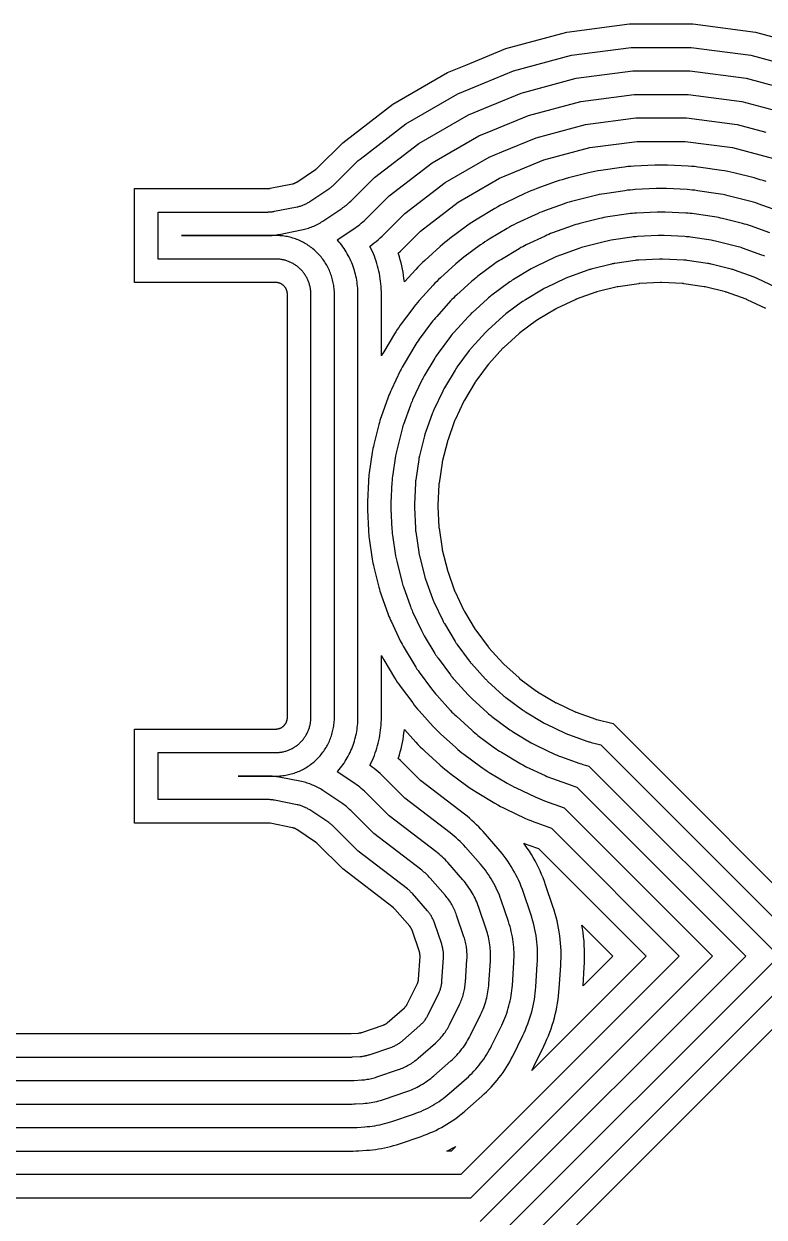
# Model space of a CAD drawing. Header units: metres. Extents: x 4.9 to 17.8, y 3.1 to 11.9.
# Drawn here: x 11.53 to 14.68, y 6.14 to 11.22 of the extents above; entities that cross this region are included whole.
import ezdxf

# ---------------------------------------------------------------- set-up
doc = ezdxf.new("R2010")
doc.units = ezdxf.units.M

msp = doc.modelspace()

# ---------------------------------------------------------------- linework, layer by layer
for points in [[(10.8421, 6.9195), (12.9223, 6.9195), (12.9234, 6.9195), (12.9245, 6.9195), (12.9256, 6.9196), (12.9581, 6.9217), (12.9593, 6.9218), (12.9605, 6.9219), (12.9617, 6.9221), (12.9628, 6.9222), (12.964, 6.9224), (12.9652, 6.9227), (12.9663, 6.9229), (12.9675, 6.9232), (12.9686, 6.9235), (12.9698, 6.9239), (12.9709, 6.9242), (13.0629, 6.9555), (13.0641, 6.9559), (13.0652, 6.9563), (13.0663, 6.9568), (13.0675, 6.9573), (13.0686, 6.9578), (13.0697, 6.9583), (13.0708, 6.9589), (13.0718, 6.9595), (13.0729, 6.9601), (13.0739, 6.9608), (13.075, 6.9615), (13.076, 6.9622), (13.0769, 6.9629), (13.0779, 6.9637), (13.0789, 6.9644), (13.0798, 6.9652), (13.1528, 7.0293), (13.1538, 7.0301), (13.1546, 7.031), (13.1555, 7.0318), (13.1564, 7.0327), (13.1572, 7.0336), (13.158, 7.0345), (13.1588, 7.0355), (13.1595, 7.0364), (13.1603, 7.0374), (13.161, 7.0384), (13.1617, 7.0394), (13.1623, 7.0405), (13.163, 7.0415), (13.1636, 7.0426), (13.1642, 7.0437), (13.1647, 7.0448), (13.2077, 7.1319), (13.2082, 7.133), (13.2087, 7.1341), (13.2092, 7.1353), (13.2096, 7.1364), (13.2101, 7.1376), (13.2105, 7.1387), (13.2108, 7.1399), (13.2111, 7.1411), (13.2114, 7.1423), (13.2117, 7.1435), (13.212, 7.1447), (13.2122, 7.1459), (13.2124, 7.1471), (13.2125, 7.1483), (13.2126, 7.1495), (13.2127, 7.1507), (13.2191, 7.2477), (13.2192, 7.2489), (13.2192, 7.2501), (13.2192, 7.2514), (13.2192, 7.2526), (13.2191, 7.2538), (13.219, 7.255), (13.2189, 7.2563), (13.2188, 7.2575), (13.2186, 7.2587), (13.2184, 7.2599), (13.2182, 7.2611), (13.2179, 7.2623), (13.2176, 7.2635), (13.2173, 7.2647), (13.2169, 7.2659), (13.2165, 7.267), (13.1853, 7.359), (13.1849, 7.3602), (13.1845, 7.3613), (13.184, 7.3625), (13.1835, 7.3636), (13.183, 7.3647), (13.1824, 7.3658), (13.1819, 7.3669), (13.1813, 7.368), (13.1806, 7.369), (13.18, 7.3701), (13.1793, 7.3711), (13.1786, 7.3721), (13.1779, 7.3731), (13.1771, 7.374), (13.1764, 7.375), (13.1756, 7.3759), (13.1115, 7.449), (13.1107, 7.4499), (13.1098, 7.4508), (13.109, 7.4516), (13.1081, 7.4525), (13.1072, 7.4533), (13.1063, 7.4541), (13.1053, 7.4549), (13.1044, 7.4557), (12.8901, 7.6201), (12.7827, 7.7274), (12.7819, 7.7283), (12.781, 7.7291), (12.78, 7.7299), (12.7791, 7.7307), (12.7781, 7.7315), (12.7772, 7.7322), (12.7762, 7.733), (12.7752, 7.7337), (12.6944, 7.7876), (12.6934, 7.7883), (12.6923, 7.7889), (12.6912, 7.7896), (12.6902, 7.7902), (12.6891, 7.7907), (12.688, 7.7913), (12.6869, 7.7918), (12.6857, 7.7923), (12.6846, 7.7927), (12.6834, 7.7931), (12.6823, 7.7935), (12.6811, 7.7939), (12.6799, 7.7942), (12.6788, 7.7946), (12.6776, 7.7948), (12.6764, 7.7951), (12.5811, 7.8141), (12.5799, 7.8143), (12.5787, 7.8145), (12.5774, 7.8146), (12.5762, 7.8148), (12.575, 7.8149), (12.5738, 7.815), (12.5725, 7.815), (12.5713, 7.815), (12.005, 7.815), (12.005, 8.215), (12.605, 8.215), (12.6062, 8.215), (12.6075, 8.2151), (12.6087, 8.2151), (12.6099, 8.2153), (12.6111, 8.2154), (12.6123, 8.2156), (12.6136, 8.2157), (12.6148, 8.216), (12.616, 8.2162), (12.6172, 8.2165), (12.6183, 8.2168), (12.6195, 8.2172), (12.6207, 8.2175), (12.6219, 8.2179), (12.623, 8.2184), (12.6241, 8.2188), (12.6253, 8.2193), (12.6264, 8.2198), (12.6275, 8.2204), (12.6286, 8.2209), (12.6297, 8.2215), (12.6307, 8.2221), (12.6318, 8.2228), (12.6328, 8.2234), (12.6338, 8.2241), (12.6348, 8.2249), (12.6358, 8.2256), (12.6367, 8.2264), (12.6377, 8.2272), (12.6386, 8.228), (12.6395, 8.2288), (12.6404, 8.2297), (12.6412, 8.2305), (12.6421, 8.2314), (12.6429, 8.2324), (12.6437, 8.2333), (12.6444, 8.2343), (12.6452, 8.2352), (12.6459, 8.2362), (12.6466, 8.2372), (12.6473, 8.2383), (12.6479, 8.2393), (12.6485, 8.2404), (12.6491, 8.2414), (12.6497, 8.2425), (12.6502, 8.2436), (12.6507, 8.2448), (12.6512, 8.2459), (12.6517, 8.247), (12.6521, 8.2482), (12.6525, 8.2493), (12.6529, 8.2505), (12.6532, 8.2517), (12.6535, 8.2529), (12.6538, 8.2541), (12.6541, 8.2553), (12.6543, 8.2565), (12.6545, 8.2577), (12.6546, 8.2589), (12.6548, 8.2601), (12.6549, 8.2613), (12.655, 8.2626), (12.655, 8.2638), (12.655, 8.265), (12.655, 10.065), (12.655, 10.0662), (12.655, 10.0675), (12.6549, 10.0687), (12.6548, 10.0699), (12.6546, 10.0711), (12.6545, 10.0723), (12.6543, 10.0736), (12.6541, 10.0748), (12.6538, 10.076), (12.6535, 10.0772), (12.6532, 10.0783), (12.6529, 10.0795), (12.6525, 10.0807), (12.6521, 10.0819), (12.6517, 10.083), (12.6512, 10.0841), (12.6507, 10.0853), (12.6502, 10.0864), (12.6497, 10.0875), (12.6491, 10.0886), (12.6485, 10.0897), (12.6479, 10.0907), (12.6473, 10.0918), (12.6466, 10.0928), (12.6459, 10.0938), (12.6452, 10.0948), (12.6444, 10.0958), (12.6437, 10.0967), (12.6429, 10.0977), (12.6421, 10.0986), (12.6412, 10.0995), (12.6404, 10.1004), (12.6395, 10.1012), (12.6386, 10.1021), (12.6377, 10.1029), (12.6367, 10.1037), (12.6358, 10.1044), (12.6348, 10.1052), (12.6338, 10.1059), (12.6328, 10.1066), (12.6318, 10.1073), (12.6307, 10.1079), (12.6297, 10.1085), (12.6286, 10.1091), (12.6275, 10.1097), (12.6264, 10.1102), (12.6253, 10.1107), (12.6241, 10.1112), (12.623, 10.1117), (12.6219, 10.1121), (12.6207, 10.1125), (12.6195, 10.1129), (12.6183, 10.1132), (12.6172, 10.1135), (12.616, 10.1138), (12.6148, 10.1141), (12.6136, 10.1143), (12.6123, 10.1145), (12.6111, 10.1146), (12.6099, 10.1148), (12.6087, 10.1149), (12.6075, 10.115), (12.6062, 10.115), (12.605, 10.115), (12.005, 10.115), (12.005, 10.515), (12.5713, 10.515), (12.5725, 10.515), (12.5738, 10.5151), (12.575, 10.5151), (12.5762, 10.5153), (12.5774, 10.5154), (12.5787, 10.5156), (12.5799, 10.5157), (12.5811, 10.516), (12.6764, 10.5349), (12.6776, 10.5352), (12.6788, 10.5355), (12.6799, 10.5358), (12.6811, 10.5361), (12.6823, 10.5365), (12.6834, 10.5369), (12.6846, 10.5373), (12.6857, 10.5378), (12.6869, 10.5383), (12.688, 10.5388), (12.6891, 10.5393), (12.6902, 10.5399), (12.6912, 10.5405), (12.6923, 10.5411), (12.6934, 10.5417), (12.6944, 10.5424), (12.7752, 10.5964), (12.7762, 10.5971), (12.7772, 10.5978), (12.7781, 10.5985), (12.7791, 10.5993), (12.78, 10.6001), (12.781, 10.6009), (12.7819, 10.6017), (12.7827, 10.6026), (12.8901, 10.71), (12.903, 10.7199), (13.1034, 10.8736), (13.3362, 11.008), (13.4138, 11.0402), (13.5845, 11.1109), (13.8441, 11.1804), (14.1106, 11.2155), (14.3794, 11.2155), (14.6459, 11.1804), (14.7935, 11.1409)], [(10.8421, 6.8195), (12.9223, 6.8195), (12.9256, 6.8195), (12.9289, 6.8196), (12.9321, 6.8198), (12.9646, 6.8219), (12.9682, 6.8222), (12.9718, 6.8225), (12.9753, 6.823), (12.9788, 6.8235), (12.9823, 6.8241), (12.9858, 6.8248), (12.9893, 6.8256), (12.9928, 6.8265), (12.9962, 6.8274), (12.9997, 6.8284), (13.0031, 6.8296), (13.0951, 6.8608), (13.0985, 6.862), (13.102, 6.8633), (13.1054, 6.8647), (13.1087, 6.8662), (13.1121, 6.8678), (13.1154, 6.8694), (13.1186, 6.8711), (13.1218, 6.8729), (13.125, 6.8748), (13.1281, 6.8768), (13.1312, 6.8788), (13.1342, 6.8809), (13.1372, 6.8831), (13.1401, 6.8853), (13.1429, 6.8877), (13.1457, 6.89), (13.2188, 6.9541), (13.2215, 6.9566), (13.2242, 6.9591), (13.2268, 6.9617), (13.2294, 6.9643), (13.2318, 6.9671), (13.2343, 6.9698), (13.2366, 6.9727), (13.2389, 6.9756), (13.2411, 6.9785), (13.2432, 6.9815), (13.2453, 6.9846), (13.2473, 6.9877), (13.2492, 6.9908), (13.251, 6.994), (13.2527, 6.9973), (13.2544, 7.0005), (13.2974, 7.0877), (13.299, 7.091), (13.3005, 7.0944), (13.3019, 7.0977), (13.3032, 7.1012), (13.3045, 7.1046), (13.3057, 7.1081), (13.3067, 7.1116), (13.3077, 7.1152), (13.3086, 7.1188), (13.3095, 7.1223), (13.3102, 7.126), (13.3108, 7.1296), (13.3114, 7.1332), (13.3119, 7.1369), (13.3122, 7.1405), (13.3125, 7.1442), (13.3189, 7.2412), (13.3191, 7.2448), (13.3192, 7.2485), (13.3192, 7.2522), (13.3191, 7.2559), (13.319, 7.2595), (13.3187, 7.2632), (13.3184, 7.2669), (13.3179, 7.2705), (13.3174, 7.2742), (13.3168, 7.2778), (13.3161, 7.2814), (13.3153, 7.285), (13.3144, 7.2886), (13.3134, 7.2922), (13.3124, 7.2957), (13.3112, 7.2992), (13.28, 7.3912), (13.2788, 7.3947), (13.2775, 7.3981), (13.2761, 7.4015), (13.2746, 7.4049), (13.273, 7.4082), (13.2714, 7.4115), (13.2697, 7.4148), (13.2679, 7.418), (13.266, 7.4211), (13.264, 7.4242), (13.262, 7.4273), (13.2599, 7.4303), (13.2577, 7.4333), (13.2555, 7.4362), (13.2531, 7.4391), (13.2507, 7.4419), (13.1867, 7.5149), (13.1842, 7.5176), (13.1817, 7.5203), (13.1791, 7.5229), (13.1765, 7.5255), (13.1737, 7.528), (13.171, 7.5304), (13.1681, 7.5327), (13.1652, 7.535), (12.9562, 7.6954), (12.8535, 7.7981), (12.8508, 7.8007), (12.8481, 7.8032), (12.8454, 7.8057), (12.8425, 7.808), (12.8397, 7.8103), (12.8367, 7.8126), (12.8338, 7.8147), (12.8307, 7.8168), (12.7499, 7.8708), (12.7469, 7.8728), (12.7437, 7.8747), (12.7405, 7.8766), (12.7373, 7.8783), (12.734, 7.88), (12.7307, 7.8817), (12.7274, 7.8832), (12.724, 7.8846), (12.7206, 7.886), (12.7171, 7.8873), (12.7137, 7.8885), (12.7101, 7.8896), (12.7066, 7.8906), (12.7031, 7.8916), (12.6995, 7.8924), (12.6959, 7.8932), (12.6006, 7.9121), (12.597, 7.9128), (12.5933, 7.9134), (12.5897, 7.9139), (12.586, 7.9143), (12.5824, 7.9146), (12.5787, 7.9148), (12.575, 7.915), (12.5713, 7.915), (12.105, 7.915), (12.105, 8.115), (12.605, 8.115), (12.6087, 8.1151), (12.6124, 8.1152), (12.616, 8.1154), (12.6197, 8.1157), (12.6234, 8.1161), (12.627, 8.1166), (12.6307, 8.1172), (12.6343, 8.1179), (12.6379, 8.1187), (12.6415, 8.1195), (12.645, 8.1204), (12.6486, 8.1215), (12.6521, 8.1226), (12.6555, 8.1238), (12.659, 8.1251), (12.6624, 8.1264), (12.6658, 8.1279), (12.6691, 8.1294), (12.6725, 8.131), (12.6757, 8.1327), (12.6789, 8.1345), (12.6821, 8.1364), (12.6853, 8.1383), (12.6883, 8.1403), (12.6914, 8.1424), (12.6944, 8.1445), (12.6973, 8.1468), (12.7002, 8.1491), (12.703, 8.1514), (12.7057, 8.1539), (12.7084, 8.1564), (12.7111, 8.1589), (12.7136, 8.1616), (12.7162, 8.1643), (12.7186, 8.167), (12.721, 8.1699), (12.7233, 8.1727), (12.7255, 8.1757), (12.7276, 8.1786), (12.7297, 8.1817), (12.7317, 8.1848), (12.7337, 8.1879), (12.7355, 8.1911), (12.7373, 8.1943), (12.739, 8.1976), (12.7406, 8.2009), (12.7421, 8.2042), (12.7436, 8.2076), (12.745, 8.211), (12.7462, 8.2145), (12.7474, 8.218), (12.7486, 8.2215), (12.7496, 8.225), (12.7505, 8.2286), (12.7514, 8.2321), (12.7521, 8.2357), (12.7528, 8.2394), (12.7534, 8.243), (12.7539, 8.2467), (12.7543, 8.2503), (12.7546, 8.254), (12.7548, 8.2577), (12.755, 8.2613), (12.755, 8.265), (12.755, 10.065), (12.755, 10.0687), (12.7548, 10.0724), (12.7546, 10.076), (12.7543, 10.0797), (12.7539, 10.0834), (12.7534, 10.087), (12.7528, 10.0907), (12.7521, 10.0943), (12.7514, 10.0979), (12.7505, 10.1015), (12.7496, 10.105), (12.7486, 10.1086), (12.7474, 10.1121), (12.7462, 10.1155), (12.745, 10.119), (12.7436, 10.1224), (12.7421, 10.1258), (12.7406, 10.1291), (12.739, 10.1325), (12.7373, 10.1357), (12.7355, 10.1389), (12.7337, 10.1421), (12.7317, 10.1453), (12.7297, 10.1483), (12.7276, 10.1514), (12.7255, 10.1544), (12.7233, 10.1573), (12.721, 10.1602), (12.7186, 10.163), (12.7162, 10.1657), (12.7136, 10.1684), (12.7111, 10.1711), (12.7084, 10.1736), (12.7057, 10.1762), (12.703, 10.1786), (12.7002, 10.181), (12.6973, 10.1833), (12.6944, 10.1855), (12.6914, 10.1876), (12.6883, 10.1897), (12.6853, 10.1917), (12.6821, 10.1937), (12.6789, 10.1955), (12.6757, 10.1973), (12.6725, 10.199), (12.6691, 10.2006), (12.6658, 10.2021), (12.6624, 10.2036), (12.659, 10.205), (12.6555, 10.2062), (12.6521, 10.2074), (12.6486, 10.2086), (12.645, 10.2096), (12.6415, 10.2105), (12.6379, 10.2114), (12.6343, 10.2121), (12.6307, 10.2128), (12.627, 10.2134), (12.6234, 10.2139), (12.6197, 10.2143), (12.616, 10.2146), (12.6124, 10.2148), (12.6087, 10.215), (12.605, 10.215), (12.105, 10.215), (12.105, 10.415), (12.5713, 10.415), (12.575, 10.4151), (12.5787, 10.4152), (12.5824, 10.4154), (12.586, 10.4157), (12.5897, 10.4161), (12.5933, 10.4166), (12.597, 10.4172), (12.6006, 10.4179), (12.6959, 10.4368), (12.6995, 10.4376), (12.7031, 10.4385), (12.7066, 10.4394), (12.7101, 10.4404), (12.7137, 10.4415), (12.7171, 10.4427), (12.7206, 10.444), (12.724, 10.4454), (12.7274, 10.4468), (12.7307, 10.4484), (12.734, 10.45), (12.7373, 10.4517), (12.7405, 10.4535), (12.7437, 10.4553), (12.7469, 10.4572), (12.7499, 10.4592), (12.8307, 10.5132), (12.8338, 10.5153), (12.8367, 10.5175), (12.8397, 10.5197), (12.8425, 10.522), (12.8454, 10.5244), (12.8481, 10.5268), (12.8508, 10.5293), (12.8535, 10.5319), (12.9562, 10.6346), (12.9639, 10.6405), (13.1591, 10.7903), (13.3805, 10.9181), (13.4521, 10.9478), (13.6167, 11.016), (13.8637, 11.0821), (14.1172, 11.1155), (14.3729, 11.1155), (14.6264, 11.0821), (14.7676, 11.0443)], [(10.8421, 6.7195), (12.9223, 6.7195), (12.9278, 6.7195), (12.9332, 6.7197), (12.9387, 6.72), (12.9712, 6.7221), (12.9771, 6.7226), (12.983, 6.7232), (12.9889, 6.7239), (12.9948, 6.7248), (13.0007, 6.7258), (13.0065, 6.727), (13.0123, 6.7283), (13.0181, 6.7297), (13.0238, 6.7313), (13.0295, 6.733), (13.0352, 6.7349), (13.1272, 6.7661), (13.133, 6.7681), (13.1387, 6.7703), (13.1444, 6.7726), (13.15, 6.7751), (13.1556, 6.7777), (13.1611, 6.7804), (13.1665, 6.7833), (13.1718, 6.7863), (13.1771, 6.7894), (13.1823, 6.7927), (13.1874, 6.7961), (13.1925, 6.7996), (13.1974, 6.8032), (13.2023, 6.807), (13.207, 6.8109), (13.2117, 6.8149), (13.2847, 6.8789), (13.2893, 6.883), (13.2937, 6.8872), (13.2981, 6.8916), (13.3023, 6.896), (13.3065, 6.9005), (13.3105, 6.9051), (13.3144, 6.9099), (13.3182, 6.9147), (13.3219, 6.9196), (13.3254, 6.9246), (13.3289, 6.9297), (13.3322, 6.9349), (13.3354, 6.9401), (13.3384, 6.9454), (13.3413, 6.9508), (13.3441, 6.9563), (13.3871, 7.0434), (13.3897, 7.049), (13.3922, 7.0546), (13.3946, 7.0602), (13.3968, 7.066), (13.3989, 7.0717), (13.4009, 7.0775), (13.4027, 7.0834), (13.4043, 7.0893), (13.4058, 7.0953), (13.4072, 7.1012), (13.4084, 7.1073), (13.4095, 7.1133), (13.4104, 7.1194), (13.4112, 7.1254), (13.4118, 7.1315), (13.4123, 7.1377), (13.4187, 7.2346), (13.419, 7.2407), (13.4192, 7.2469), (13.4192, 7.253), (13.4191, 7.2591), (13.4188, 7.2653), (13.4184, 7.2714), (13.4178, 7.2775), (13.4171, 7.2836), (13.4162, 7.2897), (13.4152, 7.2957), (13.414, 7.3017), (13.4127, 7.3077), (13.4112, 7.3137), (13.4096, 7.3196), (13.4078, 7.3255), (13.4059, 7.3313), (13.3747, 7.4233), (13.3727, 7.4291), (13.3705, 7.4348), (13.3682, 7.4405), (13.3657, 7.4461), (13.3631, 7.4517), (13.3604, 7.4572), (13.3575, 7.4626), (13.3545, 7.468), (13.3513, 7.4732), (13.3481, 7.4784), (13.3447, 7.4836), (13.3412, 7.4886), (13.3375, 7.4935), (13.3338, 7.4984), (13.3299, 7.5031), (13.3259, 7.5078), (13.2619, 7.5808), (13.2578, 7.5854), (13.2536, 7.5899), (13.2492, 7.5942), (13.2448, 7.5985), (13.2403, 7.6026), (13.2357, 7.6066), (13.2309, 7.6106), (13.2261, 7.6143), (13.0223, 7.7708), (12.9242, 7.8689), (12.9198, 7.8731), (12.9153, 7.8773), (12.9107, 7.8814), (12.906, 7.8853), (12.9012, 7.8892), (12.8963, 7.8929), (12.8913, 7.8965), (12.8863, 7.9), (12.8055, 7.9539), (12.8004, 7.9573), (12.7951, 7.9605), (12.7898, 7.9636), (12.7845, 7.9665), (12.779, 7.9694), (12.7735, 7.9721), (12.7679, 7.9746), (12.7623, 7.977), (12.7566, 7.9793), (12.7508, 7.9814), (12.745, 7.9834), (12.7392, 7.9853), (12.7333, 7.987), (12.7273, 7.9886), (12.7214, 7.99), (12.7154, 7.9913), (12.6201, 8.0102), (12.6141, 8.0113), (12.608, 8.0123), (12.6019, 8.0131), (12.5958, 8.0138), (12.5897, 8.0143), (12.5836, 8.0147), (12.5775, 8.0149), (12.5713, 8.015), (12.4456, 8.015), (12.605, 8.015), (12.6111, 8.0151), (12.6173, 8.0153), (12.6234, 8.0157), (12.6295, 8.0162), (12.6356, 8.0169), (12.6417, 8.0177), (12.6478, 8.0187), (12.6538, 8.0198), (12.6598, 8.0211), (12.6658, 8.0225), (12.6717, 8.0241), (12.6776, 8.0258), (12.6834, 8.0276), (12.6892, 8.0296), (12.695, 8.0318), (12.7007, 8.034), (12.7063, 8.0365), (12.7119, 8.039), (12.7174, 8.0417), (12.7229, 8.0445), (12.7282, 8.0475), (12.7335, 8.0506), (12.7388, 8.0538), (12.7439, 8.0571), (12.749, 8.0606), (12.7539, 8.0642), (12.7588, 8.0679), (12.7636, 8.0718), (12.7683, 8.0757), (12.7729, 8.0798), (12.7774, 8.084), (12.7818, 8.0882), (12.7861, 8.0926), (12.7903, 8.0971), (12.7943, 8.1017), (12.7983, 8.1064), (12.8021, 8.1112), (12.8058, 8.1161), (12.8094, 8.1211), (12.8129, 8.1261), (12.8162, 8.1313), (12.8194, 8.1365), (12.8225, 8.1418), (12.8255, 8.1472), (12.8283, 8.1526), (12.831, 8.1581), (12.8336, 8.1637), (12.836, 8.1693), (12.8383, 8.175), (12.8404, 8.1808), (12.8424, 8.1866), (12.8442, 8.1924), (12.846, 8.1983), (12.8475, 8.2043), (12.8489, 8.2102), (12.8502, 8.2162), (12.8513, 8.2223), (12.8523, 8.2283), (12.8531, 8.2344), (12.8538, 8.2405), (12.8543, 8.2466), (12.8547, 8.2527), (12.8549, 8.2589), (12.855, 8.265), (12.855, 10.065), (12.8549, 10.0711), (12.8547, 10.0773), (12.8543, 10.0834), (12.8538, 10.0895), (12.8531, 10.0956), (12.8523, 10.1017), (12.8513, 10.1078), (12.8502, 10.1138), (12.8489, 10.1198), (12.8475, 10.1258), (12.846, 10.1317), (12.8442, 10.1376), (12.8424, 10.1434), (12.8404, 10.1492), (12.8383, 10.155), (12.836, 10.1607), (12.8336, 10.1663), (12.831, 10.1719), (12.8283, 10.1774), (12.8255, 10.1829), (12.8225, 10.1882), (12.8194, 10.1935), (12.8162, 10.1988), (12.8129, 10.2039), (12.8094, 10.209), (12.8058, 10.2139), (12.8021, 10.2188), (12.7983, 10.2236), (12.7943, 10.2283), (12.7903, 10.2329), (12.7861, 10.2374), (12.7818, 10.2418), (12.7774, 10.2461), (12.7729, 10.2503), (12.7683, 10.2543), (12.7636, 10.2583), (12.7588, 10.2621), (12.7539, 10.2658), (12.749, 10.2694), (12.7439, 10.2729), (12.7388, 10.2762), (12.7335, 10.2794), (12.7282, 10.2825), (12.7229, 10.2855), (12.7174, 10.2883), (12.7119, 10.291), (12.7063, 10.2936), (12.7007, 10.296), (12.695, 10.2983), (12.6892, 10.3004), (12.6834, 10.3024), (12.6776, 10.3042), (12.6717, 10.306), (12.6658, 10.3075), (12.6598, 10.3089), (12.6538, 10.3102), (12.6478, 10.3113), (12.6417, 10.3123), (12.6356, 10.3131), (12.6295, 10.3138), (12.6234, 10.3143), (12.6173, 10.3147), (12.6111, 10.3149), (12.605, 10.315), (12.205, 10.315), (12.5713, 10.315), (12.5775, 10.3151), (12.5836, 10.3153), (12.5897, 10.3157), (12.5958, 10.3162), (12.6019, 10.3169), (12.608, 10.3177), (12.6141, 10.3187), (12.6201, 10.3198), (12.7154, 10.3388), (12.7214, 10.34), (12.7273, 10.3415), (12.7333, 10.343), (12.7392, 10.3447), (12.745, 10.3466), (12.7508, 10.3486), (12.7566, 10.3507), (12.7623, 10.353), (12.7679, 10.3554), (12.7735, 10.358), (12.779, 10.3607), (12.7845, 10.3635), (12.7898, 10.3664), (12.7951, 10.3695), (12.8004, 10.3728), (12.8055, 10.3761), (12.8863, 10.4301), (12.8913, 10.4335), (12.8963, 10.4371), (12.9012, 10.4409), (12.906, 10.4447), (12.9107, 10.4486), (12.9153, 10.4527), (12.9198, 10.4569), (12.9242, 10.4612), (13.0223, 10.5593), (13.0248, 10.5612), (13.2147, 10.707), (13.4248, 10.8282), (13.4903, 10.8554), (13.6489, 10.9211), (13.8832, 10.9839), (14.1237, 11.0155), (14.3663, 11.0155), (14.6068, 10.9839), (14.7418, 10.9477)], [(10.8421, 6.6195), (12.9223, 6.6195), (12.93, 6.6195), (12.9376, 6.6198), (12.9452, 6.6202), (12.9777, 6.6223), (12.986, 6.623), (12.9943, 6.6238), (13.0026, 6.6249), (13.0108, 6.6261), (13.019, 6.6275), (13.0272, 6.6292), (13.0353, 6.631), (13.0434, 6.633), (13.0514, 6.6352), (13.0594, 6.6376), (13.0673, 6.6402), (13.1593, 6.6714), (13.1674, 6.6743), (13.1755, 6.6773), (13.1834, 6.6806), (13.1913, 6.684), (13.1991, 6.6877), (13.2068, 6.6915), (13.2143, 6.6955), (13.2218, 6.6997), (13.2292, 6.7041), (13.2365, 6.7087), (13.2437, 6.7134), (13.2507, 6.7183), (13.2576, 6.7234), (13.2644, 6.7287), (13.2711, 6.7341), (13.2776, 6.7397), (13.3507, 6.8037), (13.357, 6.8095), (13.3633, 6.8154), (13.3694, 6.8214), (13.3753, 6.8276), (13.3811, 6.834), (13.3868, 6.8404), (13.3922, 6.8471), (13.3976, 6.8538), (13.4027, 6.8607), (13.4077, 6.8677), (13.4125, 6.8748), (13.4171, 6.8821), (13.4215, 6.8894), (13.4258, 6.8969), (13.4299, 6.9044), (13.4338, 6.9121), (13.4768, 6.9992), (13.4805, 7.007), (13.484, 7.0148), (13.4873, 7.0227), (13.4904, 7.0307), (13.4933, 7.0388), (13.4961, 7.047), (13.4986, 7.0552), (13.5009, 7.0634), (13.503, 7.0718), (13.505, 7.0801), (13.5067, 7.0885), (13.5082, 7.097), (13.5095, 7.1055), (13.5106, 7.114), (13.5114, 7.1226), (13.5121, 7.1311), (13.5185, 7.2281), (13.5189, 7.2367), (13.5192, 7.2452), (13.5192, 7.2538), (13.519, 7.2624), (13.5186, 7.271), (13.518, 7.2796), (13.5172, 7.2881), (13.5162, 7.2966), (13.515, 7.3052), (13.5135, 7.3136), (13.5119, 7.3221), (13.5101, 7.3304), (13.508, 7.3388), (13.5057, 7.3471), (13.5033, 7.3553), (13.5006, 7.3635), (13.4694, 7.4555), (13.4665, 7.4636), (13.4635, 7.4716), (13.4602, 7.4795), (13.4568, 7.4874), (13.4531, 7.4952), (13.4493, 7.5029), (13.4453, 7.5105), (13.4411, 7.518), (13.4367, 7.5254), (13.4321, 7.5326), (13.4274, 7.5398), (13.4225, 7.5468), (13.4174, 7.5538), (13.4121, 7.5605), (13.4067, 7.5672), (13.4011, 7.5737), (13.3371, 7.6468), (13.3313, 7.6532), (13.3254, 7.6594), (13.3194, 7.6655), (13.3132, 7.6715), (13.3068, 7.6773), (13.3003, 7.6829), (13.2937, 7.6884), (13.287, 7.6937), (13.0883, 7.8461), (12.9949, 7.9396), (12.9887, 7.9456), (12.9824, 7.9514), (12.976, 7.9571), (12.9694, 7.9626), (12.9627, 7.968), (12.9559, 7.9732), (12.9489, 7.9782), (12.9418, 7.9831), (12.8671, 8.0331), (12.87, 8.0364), (12.8756, 8.043), (12.8809, 8.0497), (12.8861, 8.0565), (12.8912, 8.0635), (12.896, 8.0706), (12.9007, 8.0778), (12.9052, 8.0851), (12.9095, 8.0925), (12.9137, 8.1), (12.9176, 8.1076), (12.9214, 8.1154), (12.925, 8.1232), (12.9284, 8.1311), (12.9316, 8.139), (12.9346, 8.1471), (12.9373, 8.1552), (12.9399, 8.1634), (12.9423, 8.1717), (12.9445, 8.18), (12.9465, 8.1883), (12.9483, 8.1967), (12.9499, 8.2052), (12.9512, 8.2137), (12.9524, 8.2222), (12.9533, 8.2307), (12.9541, 8.2393), (12.9546, 8.2478), (12.9549, 8.2564), (12.955, 8.265), (12.955, 10.065), (12.9549, 10.0736), (12.9546, 10.0822), (12.9541, 10.0908), (12.9533, 10.0993), (12.9524, 10.1079), (12.9512, 10.1164), (12.9499, 10.1248), (12.9483, 10.1333), (12.9465, 10.1417), (12.9445, 10.1501), (12.9423, 10.1584), (12.9399, 10.1666), (12.9373, 10.1748), (12.9346, 10.1829), (12.9316, 10.191), (12.9284, 10.199), (12.925, 10.2068), (12.9214, 10.2147), (12.9176, 10.2224), (12.9137, 10.23), (12.9095, 10.2375), (12.9052, 10.2449), (12.9007, 10.2523), (12.896, 10.2595), (12.8912, 10.2665), (12.8861, 10.2735), (12.8809, 10.2803), (12.8756, 10.287), (12.87, 10.2936), (12.8671, 10.297), (12.9418, 10.3469), (12.9489, 10.3518), (12.9559, 10.3568), (12.9627, 10.362), (12.9694, 10.3674), (12.976, 10.3729), (12.9824, 10.3786), (12.9887, 10.3845), (12.9949, 10.3905), (13.0883, 10.4839), (13.2704, 10.6236), (13.4691, 10.7384), (13.5286, 10.763), (13.6811, 10.8262), (13.9028, 10.8856), (14.1303, 10.9155), (14.3597, 10.9155), (14.5873, 10.8856), (14.7159, 10.8511)], [(14.741, 10.4202), (14.6579, 10.45), (14.6474, 10.4535), (14.6369, 10.4569), (14.6263, 10.46), (14.6156, 10.4628), (14.5299, 10.4842), (14.5192, 10.4868), (14.5084, 10.4891), (14.4975, 10.4911), (14.4866, 10.4928), (14.3993, 10.5058), (14.3883, 10.5073), (14.3773, 10.5085), (14.3663, 10.5095), (14.3553, 10.5101), (14.2671, 10.5145), (14.2561, 10.5149), (14.245, 10.515), (14.234, 10.5149), (14.2229, 10.5145), (14.1347, 10.5101), (14.1237, 10.5095), (14.1127, 10.5085), (14.1017, 10.5073), (14.0908, 10.5058), (14.0034, 10.4928), (13.9925, 10.4911), (13.9816, 10.4891), (13.9708, 10.4868), (13.9601, 10.4842), (13.8744, 10.4628), (13.8637, 10.46), (13.8531, 10.4569), (13.8426, 10.4535), (13.8322, 10.45), (13.749, 10.4202), (13.7386, 10.4164), (13.7284, 10.4122), (13.7182, 10.4079), (13.7082, 10.4033), (13.6284, 10.3655), (13.6184, 10.3607), (13.6086, 10.3556), (13.599, 10.3503), (13.5894, 10.3447), (13.5137, 10.2993), (13.5043, 10.2935), (13.495, 10.2875), (13.4859, 10.2812), (13.4769, 10.2748), (13.406, 10.2222), (13.3972, 10.2155), (13.3886, 10.2086), (13.3801, 10.2015), (13.3719, 10.1941), (13.3064, 10.1348), (13.2983, 10.1273), (13.2904, 10.1196), (13.2827, 10.1117), (13.2752, 10.1036), (13.2159, 10.0382), (13.2086, 10.0299), (13.2014, 10.0214), (13.1945, 10.0128), (13.1879, 10.004), (13.1352, 9.9331), (13.1288, 9.9241), (13.1225, 9.915), (13.1165, 9.9058), (13.1107, 9.8964), (13.0653, 9.8206), (13.0597, 9.8111), (13.055, 9.8025), (13.055, 10.065), (13.0549, 10.0761), (13.0545, 10.0871), (13.0538, 10.0981), (13.0528, 10.1091), (13.0516, 10.1201), (13.0501, 10.131), (13.0484, 10.1419), (13.0464, 10.1528), (13.0441, 10.1636), (13.0415, 10.1744), (13.0387, 10.185), (13.0356, 10.1956), (13.0323, 10.2062), (13.0287, 10.2166), (13.0249, 10.227), (13.0208, 10.2372), (13.0164, 10.2474), (13.0118, 10.2574), (13.007, 10.2673), (13.0058, 10.2696), (13.0065, 10.27), (13.0154, 10.2765), (13.0242, 10.2832), (13.0329, 10.2901), (13.0413, 10.2972), (13.0496, 10.3045), (13.0577, 10.312), (13.0656, 10.3197), (13.1544, 10.4086), (13.3261, 10.5403), (13.5134, 10.6485), (13.5669, 10.6706), (13.7133, 10.7313), (13.9223, 10.7873), (14.1368, 10.8155), (14.3532, 10.8155), (14.5677, 10.7873), (14.69, 10.7545)], [(14.6916, 10.5441), (14.6788, 10.5485), (14.6659, 10.5526), (14.653, 10.5563), (14.6399, 10.5598), (14.5542, 10.5812), (14.5411, 10.5844), (14.5279, 10.5872), (14.5146, 10.5896), (14.5013, 10.5918), (14.4139, 10.6047), (14.4006, 10.6065), (14.3871, 10.608), (14.3737, 10.6092), (14.3602, 10.61), (14.272, 10.6143), (14.2585, 10.6148), (14.245, 10.615), (14.2315, 10.6148), (14.218, 10.6143), (14.1298, 10.61), (14.1163, 10.6092), (14.1029, 10.608), (14.0895, 10.6065), (14.0761, 10.6047), (13.9887, 10.5918), (13.9754, 10.5896), (13.9621, 10.5872), (13.9489, 10.5844), (13.9358, 10.5812), (13.8501, 10.5598), (13.8371, 10.5563), (13.8241, 10.5526), (13.8112, 10.5485), (13.7985, 10.5441), (13.7153, 10.5144), (13.7027, 10.5096), (13.6901, 10.5046), (13.6777, 10.4993), (13.6654, 10.4937), (13.5856, 10.4559), (13.5735, 10.45), (13.5615, 10.4438), (13.5497, 10.4373), (13.538, 10.4305), (13.4622, 10.3851), (13.4508, 10.378), (13.4394, 10.3706), (13.4283, 10.363), (13.4174, 10.3551), (13.3464, 10.3025), (13.3357, 10.2943), (13.3251, 10.2859), (13.3148, 10.2772), (13.3047, 10.2682), (13.2393, 10.2089), (13.2294, 10.1997), (13.2197, 10.1903), (13.2103, 10.1807), (13.2011, 10.1708), (13.1525, 10.1172), (13.1524, 10.1189), (13.1509, 10.1323), (13.1491, 10.1457), (13.1469, 10.159), (13.1444, 10.1723), (13.1416, 10.1855), (13.1385, 10.1987), (13.1351, 10.2117), (13.1313, 10.2247), (13.1273, 10.2375), (13.1266, 10.2395), (13.1266, 10.2396), (13.1363, 10.249), (13.2205, 10.3332), (13.3818, 10.457), (13.5578, 10.5586), (13.6051, 10.5782), (13.7456, 10.6364), (13.9419, 10.689), (14.1434, 10.7155), (14.3466, 10.7155), (14.5481, 10.689), (14.6641, 10.6579), (14.7445, 10.6364)], [(14.7073, 10.326), (14.6242, 10.3558), (14.6161, 10.3586), (14.6079, 10.3612), (14.5996, 10.3636), (14.5913, 10.3658), (14.5056, 10.3872), (14.4973, 10.3892), (14.4889, 10.391), (14.4804, 10.3926), (14.4719, 10.3939), (14.3846, 10.4069), (14.3761, 10.408), (14.3675, 10.409), (14.359, 10.4097), (14.3504, 10.4103), (14.2622, 10.4146), (14.2536, 10.4149), (14.245, 10.415), (14.2364, 10.4149), (14.2278, 10.4146), (14.1396, 10.4103), (14.131, 10.4097), (14.1225, 10.409), (14.114, 10.408), (14.1054, 10.4069), (14.0181, 10.3939), (14.0096, 10.3926), (14.0011, 10.391), (13.9927, 10.3892), (13.9844, 10.3872), (13.8987, 10.3658), (13.8904, 10.3636), (13.8822, 10.3612), (13.874, 10.3586), (13.8658, 10.3558), (13.7827, 10.326), (13.7746, 10.3231), (13.7667, 10.3199), (13.7588, 10.3165), (13.751, 10.3129), (13.6711, 10.2751), (13.6634, 10.2714), (13.6558, 10.2674), (13.6482, 10.2633), (13.6408, 10.2589), (13.5651, 10.2135), (13.5578, 10.209), (13.5505, 10.2043), (13.5435, 10.1995), (13.5365, 10.1945), (13.4656, 10.1418), (13.4587, 10.1366), (13.452, 10.1313), (13.4454, 10.1257), (13.439, 10.1201), (13.3736, 10.0607), (13.3673, 10.0549), (13.3611, 10.0489), (13.3551, 10.0427), (13.3493, 10.0365), (13.29, 9.971), (13.2843, 9.9646), (13.2787, 9.958), (13.2734, 9.9513), (13.2682, 9.9445), (13.2156, 9.8735), (13.2105, 9.8666), (13.2057, 9.8595), (13.201, 9.8523), (13.1965, 9.845), (13.1511, 9.7692), (13.1468, 9.7618), (13.1426, 9.7543), (13.1387, 9.7466), (13.1349, 9.7389), (13.0971, 9.6591), (13.0935, 9.6513), (13.0902, 9.6434), (13.087, 9.6354), (13.084, 9.6273), (13.0542, 9.5442), (13.0514, 9.5361), (13.0488, 9.5279), (13.0464, 9.5196), (13.0443, 9.5113), (13.0228, 9.4256), (13.0208, 9.4173), (13.019, 9.4089), (13.0175, 9.4004), (13.0161, 9.3919), (13.0031, 9.3046), (13.002, 9.2961), (13.001, 9.2875), (13.0003, 9.279), (12.9998, 9.2704), (12.9954, 9.1822), (12.9951, 9.1736), (12.995, 9.165), (12.9951, 9.1564), (12.9954, 9.1478), (12.9998, 9.0596), (13.0003, 9.051), (13.001, 9.0425), (13.002, 9.034), (13.0031, 9.0254), (13.0161, 8.9381), (13.0175, 8.9296), (13.019, 8.9211), (13.0208, 8.9127), (13.0228, 8.9044), (13.0443, 8.8187), (13.0464, 8.8104), (13.0488, 8.8022), (13.0514, 8.794), (13.0542, 8.7858), (13.084, 8.7027), (13.087, 8.6946), (13.0902, 8.6867), (13.0935, 8.6788), (13.0971, 8.671), (13.1349, 8.5911), (13.1387, 8.5834), (13.1426, 8.5758), (13.1468, 8.5682), (13.1511, 8.5608), (13.1965, 8.4851), (13.201, 8.4778), (13.2057, 8.4705), (13.2105, 8.4635), (13.2156, 8.4565), (13.2682, 8.3856), (13.2734, 8.3787), (13.2787, 8.372), (13.2843, 8.3654), (13.29, 8.359), (13.3493, 8.2936), (13.3551, 8.2873), (13.3611, 8.2811), (13.3673, 8.2751), (13.3736, 8.2693), (13.439, 8.21), (13.4454, 8.2043), (13.452, 8.1987), (13.4587, 8.1934), (13.4656, 8.1882), (13.5365, 8.1356), (13.5435, 8.1305), (13.5505, 8.1257), (13.5578, 8.121), (13.5651, 8.1165), (13.6408, 8.0711), (13.6482, 8.0668), (13.6558, 8.0626), (13.6634, 8.0587), (13.6711, 8.0549), (13.751, 8.0171), (13.7588, 8.0135), (13.7667, 8.0102), (13.7746, 8.007), (13.7827, 8.004), (13.8658, 7.9742), (13.874, 7.9714), (13.8822, 7.9688), (13.8862, 7.9677), (14.6049, 7.249), (13.4753, 6.1193)], [(14.6851, 10.2275), (14.6794, 10.2298), (14.6736, 10.2319), (14.5905, 10.2616), (14.5847, 10.2636), (14.5788, 10.2655), (14.5729, 10.2672), (14.567, 10.2688), (14.4813, 10.2902), (14.4754, 10.2916), (14.4694, 10.2929), (14.4633, 10.294), (14.4573, 10.295), (14.3699, 10.308), (14.3638, 10.3088), (14.3577, 10.3095), (14.3516, 10.31), (14.3455, 10.3104), (14.2573, 10.3147), (14.2511, 10.3149), (14.245, 10.315), (14.2389, 10.3149), (14.2327, 10.3147), (14.1445, 10.3104), (14.1384, 10.31), (14.1323, 10.3095), (14.1262, 10.3088), (14.1201, 10.308), (14.0327, 10.295), (14.0267, 10.294), (14.0207, 10.2929), (14.0147, 10.2916), (14.0087, 10.2902), (13.923, 10.2688), (13.9171, 10.2672), (13.9112, 10.2655), (13.9053, 10.2636), (13.8995, 10.2616), (13.8164, 10.2319), (13.8106, 10.2298), (13.8049, 10.2275), (13.7993, 10.2251), (13.7937, 10.2225), (13.7139, 10.1847), (13.7084, 10.182), (13.7029, 10.1792), (13.6975, 10.1763), (13.6922, 10.1732), (13.6165, 10.1278), (13.6112, 10.1245), (13.6061, 10.1212), (13.601, 10.1177), (13.5961, 10.1141), (13.5251, 10.0615), (13.5203, 10.0578), (13.5155, 10.054), (13.5108, 10.05), (13.5062, 10.046), (13.4407, 9.9866), (13.4362, 9.9825), (13.4318, 9.9782), (13.4276, 9.9738), (13.4234, 9.9693), (13.3641, 9.9039), (13.36, 9.8993), (13.3561, 9.8946), (13.3522, 9.8898), (13.3485, 9.8849), (13.2959, 9.814), (13.2923, 9.809), (13.2888, 9.8039), (13.2855, 9.7988), (13.2823, 9.7936), (13.2369, 9.7178), (13.2338, 9.7125), (13.2308, 9.7071), (13.228, 9.7017), (13.2253, 9.6962), (13.1875, 9.6163), (13.185, 9.6107), (13.1826, 9.6051), (13.1803, 9.5994), (13.1781, 9.5936), (13.1484, 9.5105), (13.1464, 9.5047), (13.1445, 9.4988), (13.1428, 9.4929), (13.1413, 9.487), (13.1198, 9.4013), (13.1184, 9.3954), (13.1171, 9.3894), (13.116, 9.3833), (13.115, 9.3773), (13.1021, 9.2899), (13.1012, 9.2838), (13.1006, 9.2777), (13.1, 9.2716), (13.0996, 9.2655), (13.0953, 9.1773), (13.0951, 9.1711), (13.095, 9.165), (13.0951, 9.1589), (13.0953, 9.1527), (13.0996, 9.0645), (13.1, 9.0584), (13.1006, 9.0523), (13.1012, 9.0462), (13.1021, 9.0401), (13.115, 8.9527), (13.116, 8.9467), (13.1171, 8.9407), (13.1184, 8.9347), (13.1198, 8.9287), (13.1413, 8.843), (13.1428, 8.8371), (13.1445, 8.8312), (13.1464, 8.8253), (13.1484, 8.8195), (13.1781, 8.7364), (13.1803, 8.7306), (13.1826, 8.7249), (13.185, 8.7193), (13.1875, 8.7137), (13.2253, 8.6339), (13.228, 8.6284), (13.2308, 8.6229), (13.2338, 8.6175), (13.2369, 8.6122), (13.2823, 8.5365), (13.2855, 8.5312), (13.2888, 8.5261), (13.2923, 8.521), (13.2959, 8.5161), (13.3485, 8.4451), (13.3522, 8.4403), (13.3561, 8.4355), (13.36, 8.4308), (13.3641, 8.4262), (13.4234, 8.3607), (13.4276, 8.3562), (13.4318, 8.3518), (13.4362, 8.3476), (13.4407, 8.3434), (13.5062, 8.2841), (13.5108, 8.28), (13.5155, 8.2761), (13.5203, 8.2722), (13.5251, 8.2685), (13.5961, 8.2159), (13.601, 8.2123), (13.6061, 8.2088), (13.6112, 8.2055), (13.6165, 8.2023), (13.6922, 8.1569), (13.6975, 8.1538), (13.7029, 8.1508), (13.7084, 8.148), (13.7139, 8.1453), (13.7937, 8.1075), (13.7993, 8.105), (13.8049, 8.1026), (13.8106, 8.1003), (13.8164, 8.0981), (13.8995, 8.0684), (13.9053, 8.0664), (13.9112, 8.0645), (13.9171, 8.0628), (13.923, 8.0613), (13.9377, 8.0576), (14.7463, 7.249), (13.5167, 6.0193)], [(14.7334, 10.0943), (14.6536, 10.1321), (14.6502, 10.1336), (14.6468, 10.1351), (14.6434, 10.1365), (14.64, 10.1377), (14.5568, 10.1675), (14.5533, 10.1687), (14.5498, 10.1698), (14.5463, 10.1708), (14.5427, 10.1718), (14.457, 10.1932), (14.4535, 10.1941), (14.4499, 10.1948), (14.4462, 10.1955), (14.4426, 10.1961), (14.3552, 10.2091), (14.3516, 10.2096), (14.3479, 10.21), (14.3443, 10.2103), (14.3406, 10.2105), (14.2524, 10.2148), (14.2487, 10.215), (14.245, 10.215), (14.2413, 10.215), (14.2377, 10.2148), (14.1494, 10.2105), (14.1458, 10.2103), (14.1421, 10.21), (14.1384, 10.2096), (14.1348, 10.2091), (14.0474, 10.1961), (14.0438, 10.1955), (14.0402, 10.1948), (14.0366, 10.1941), (14.033, 10.1932), (13.9473, 10.1718), (13.9437, 10.1708), (13.9402, 10.1698), (13.9367, 10.1687), (13.9332, 10.1675), (13.8501, 10.1377), (13.8466, 10.1365), (13.8432, 10.1351), (13.8398, 10.1336), (13.8365, 10.1321), (13.7566, 10.0943), (13.7533, 10.0927), (13.75, 10.091), (13.7468, 10.0893), (13.7436, 10.0874), (13.6679, 10.042), (13.6647, 10.0401), (13.6617, 10.0381), (13.6586, 10.036), (13.6556, 10.0338), (13.5847, 9.9812), (13.5818, 9.979), (13.5789, 9.9767), (13.5761, 9.9743), (13.5733, 9.9719), (13.5079, 9.9126), (13.5052, 9.91), (13.5026, 9.9075), (13.5, 9.9048), (13.4975, 9.9021), (13.4382, 9.8367), (13.4357, 9.8339), (13.4334, 9.8311), (13.4311, 9.8283), (13.4288, 9.8253), (13.3762, 9.7544), (13.3741, 9.7514), (13.372, 9.7484), (13.37, 9.7453), (13.368, 9.7421), (13.3226, 9.6664), (13.3208, 9.6632), (13.319, 9.66), (13.3173, 9.6567), (13.3157, 9.6534), (13.2779, 9.5736), (13.2764, 9.5702), (13.2749, 9.5668), (13.2736, 9.5634), (13.2723, 9.56), (13.2425, 9.4768), (13.2413, 9.4733), (13.2402, 9.4698), (13.2392, 9.4663), (13.2383, 9.4627), (13.2168, 9.377), (13.216, 9.3735), (13.2152, 9.3699), (13.2145, 9.3662), (13.2139, 9.3626), (13.201, 9.2752), (13.2005, 9.2716), (13.2001, 9.2679), (13.1998, 9.2643), (13.1995, 9.2606), (13.1952, 9.1724), (13.1951, 9.1687), (13.195, 9.165), (13.1951, 9.1613), (13.1952, 9.1577), (13.1995, 9.0694), (13.1998, 9.0658), (13.2001, 9.0621), (13.2005, 9.0584), (13.201, 9.0548), (13.2139, 8.9674), (13.2145, 8.9638), (13.2152, 8.9602), (13.216, 8.9566), (13.2168, 8.953), (13.2383, 8.8673), (13.2392, 8.8637), (13.2402, 8.8602), (13.2413, 8.8567), (13.2425, 8.8532), (13.2723, 8.7701), (13.2736, 8.7666), (13.2749, 8.7632), (13.2764, 8.7598), (13.2779, 8.7565), (13.3157, 8.6766), (13.3173, 8.6733), (13.319, 8.67), (13.3208, 8.6668), (13.3226, 8.6636), (13.368, 8.5879), (13.37, 8.5847), (13.372, 8.5817), (13.3741, 8.5786), (13.3762, 8.5756), (13.4288, 8.5047), (13.4311, 8.5018), (13.4334, 8.4989), (13.4357, 8.4961), (13.4382, 8.4933), (13.4975, 8.4279), (13.5, 8.4252), (13.5026, 8.4226), (13.5052, 8.42), (13.5079, 8.4175), (13.5733, 8.3582), (13.5761, 8.3557), (13.5789, 8.3534), (13.5818, 8.3511), (13.5847, 8.3488), (13.6556, 8.2962), (13.6586, 8.2941), (13.6617, 8.292), (13.6647, 8.29), (13.6679, 8.288), (13.7436, 8.2426), (13.7468, 8.2408), (13.75, 8.239), (13.7533, 8.2373), (13.7566, 8.2357), (13.8365, 8.1979), (13.8398, 8.1964), (13.8432, 8.1949), (13.8466, 8.1936), (13.8501, 8.1923), (13.9332, 8.1625), (13.9367, 8.1613), (13.9402, 8.1602), (13.9437, 8.1592), (13.9473, 8.1583), (13.9888, 8.1479), (14.8877, 7.249), (13.5581, 5.9193)], [(14.6906, 10.0039), (14.6108, 10.0417), (14.6097, 10.0422), (14.6086, 10.0427), (14.6074, 10.0432), (14.6063, 10.0436), (14.5231, 10.0733), (14.522, 10.0737), (14.5208, 10.0741), (14.5196, 10.0744), (14.5184, 10.0748), (14.4327, 10.0962), (14.4315, 10.0965), (14.4303, 10.0968), (14.4291, 10.097), (14.4279, 10.0972), (14.3406, 10.1101), (14.3393, 10.1103), (14.3381, 10.1104), (14.3369, 10.1105), (14.3357, 10.1106), (14.2475, 10.115), (14.2462, 10.115), (14.245, 10.115), (14.2438, 10.115), (14.2426, 10.115), (14.1543, 10.1106), (14.1531, 10.1105), (14.1519, 10.1104), (14.1507, 10.1103), (14.1495, 10.1101), (14.0621, 10.0972), (14.0609, 10.097), (14.0597, 10.0968), (14.0585, 10.0965), (14.0573, 10.0962), (13.9716, 10.0748), (13.9704, 10.0744), (13.9692, 10.0741), (13.9681, 10.0737), (13.9669, 10.0733), (13.8838, 10.0436), (13.8826, 10.0432), (13.8815, 10.0427), (13.8803, 10.0422), (13.8792, 10.0417), (13.7994, 10.0039), (13.7983, 10.0034), (13.7972, 10.0028), (13.7961, 10.0022), (13.7951, 10.0016), (13.7193, 9.9562), (13.7182, 9.9556), (13.7172, 9.9549), (13.7162, 9.9542), (13.7152, 9.9535), (13.6443, 9.9009), (13.6433, 9.9001), (13.6423, 9.8994), (13.6414, 9.8986), (13.6405, 9.8978), (13.575, 9.8385), (13.5741, 9.8376), (13.5733, 9.8368), (13.5724, 9.8359), (13.5716, 9.835), (13.5123, 9.7695), (13.5114, 9.7686), (13.5107, 9.7677), (13.5099, 9.7667), (13.5091, 9.7658), (13.4565, 9.6948), (13.4558, 9.6938), (13.4551, 9.6928), (13.4544, 9.6918), (13.4538, 9.6907), (13.4084, 9.615), (13.4078, 9.6139), (13.4072, 9.6128), (13.4066, 9.6117), (13.4061, 9.6106), (13.3683, 9.5308), (13.3678, 9.5297), (13.3673, 9.5286), (13.3669, 9.5274), (13.3664, 9.5263), (13.3367, 9.4431), (13.3363, 9.442), (13.3359, 9.4408), (13.3356, 9.4396), (13.3353, 9.4384), (13.3138, 9.3527), (13.3135, 9.3515), (13.3133, 9.3503), (13.313, 9.3491), (13.3128, 9.3479), (13.2999, 9.2606), (13.2997, 9.2593), (13.2996, 9.2581), (13.2995, 9.2569), (13.2994, 9.2557), (13.2951, 9.1675), (13.295, 9.1662), (13.295, 9.165), (13.295, 9.1638), (13.2951, 9.1626), (13.2994, 9.0743), (13.2995, 9.0731), (13.2996, 9.0719), (13.2997, 9.0707), (13.2999, 9.0695), (13.3128, 8.9821), (13.313, 8.9809), (13.3133, 8.9797), (13.3135, 8.9785), (13.3138, 8.9773), (13.3353, 8.8916), (13.3356, 8.8904), (13.3359, 8.8892), (13.3363, 8.8881), (13.3367, 8.8869), (13.3664, 8.8038), (13.3669, 8.8026), (13.3673, 8.8015), (13.3678, 8.8003), (13.3683, 8.7992), (13.4061, 8.7194), (13.4066, 8.7183), (13.4072, 8.7172), (13.4078, 8.7161), (13.4084, 8.7151), (13.4538, 8.6393), (13.4544, 8.6382), (13.4551, 8.6372), (13.4558, 8.6362), (13.4565, 8.6352), (13.5091, 8.5643), (13.5099, 8.5633), (13.5107, 8.5623), (13.5114, 8.5614), (13.5123, 8.5605), (13.5716, 8.495), (13.5724, 8.4941), (13.5733, 8.4933), (13.5741, 8.4924), (13.575, 8.4916), (13.6405, 8.4323), (13.6414, 8.4314), (13.6423, 8.4307), (13.6433, 8.4299), (13.6443, 8.4291), (13.7152, 8.3765), (13.7162, 8.3758), (13.7172, 8.3751), (13.7182, 8.3744), (13.7193, 8.3738), (13.7951, 8.3284), (13.7961, 8.3278), (13.7972, 8.3272), (13.7983, 8.3266), (13.7994, 8.3261), (13.8792, 8.2883), (13.8803, 8.2878), (13.8815, 8.2873), (13.8826, 8.2869), (13.8838, 8.2864), (13.9669, 8.2567), (13.9681, 8.2563), (13.9692, 8.2559), (13.9704, 8.2556), (13.9716, 8.2553), (14.04, 8.2381), (15.0292, 7.249), (13.5995, 5.8193)], [(10.8421, 6.5195), (12.9223, 6.5195), (12.9321, 6.5196), (12.942, 6.5199), (12.9518, 6.5204), (12.9843, 6.5226), (12.9949, 6.5234), (13.0056, 6.5245), (13.0162, 6.5258), (13.0268, 6.5274), (13.0374, 6.5292), (13.0479, 6.5313), (13.0583, 6.5337), (13.0687, 6.5362), (13.079, 6.5391), (13.0893, 6.5422), (13.0995, 6.5455), (13.1915, 6.5767), (13.2019, 6.5804), (13.2122, 6.5843), (13.2224, 6.5885), (13.2326, 6.5929), (13.2426, 6.5976), (13.2524, 6.6025), (13.2622, 6.6077), (13.2718, 6.6131), (13.2813, 6.6188), (13.2907, 6.6246), (13.2999, 6.6307), (13.309, 6.637), (13.3178, 6.6436), (13.3266, 6.6503), (13.3351, 6.6573), (13.3435, 6.6645), (13.4166, 6.7286), (13.4248, 6.7359), (13.4328, 6.7435), (13.4407, 6.7513), (13.4483, 6.7593), (13.4558, 6.7674), (13.463, 6.7758), (13.4701, 6.7843), (13.4769, 6.7929), (13.4835, 6.8018), (13.4899, 6.8108), (13.4961, 6.8199), (13.502, 6.8293), (13.5077, 6.8387), (13.5132, 6.8483), (13.5185, 6.858), (13.5235, 6.8678), (13.5664, 6.955), (13.5712, 6.965), (13.5757, 6.975), (13.58, 6.9852), (13.584, 6.9955), (13.5878, 7.0059), (13.5913, 7.0164), (13.5945, 7.0269), (13.5975, 7.0375), (13.6002, 7.0483), (13.6027, 7.059), (13.6049, 7.0698), (13.6068, 7.0807), (13.6085, 7.0916), (13.6099, 7.1026), (13.611, 7.1136), (13.6119, 7.1246), (13.6182, 7.2215), (13.6188, 7.2326), (13.6191, 7.2436), (13.6192, 7.2546), (13.619, 7.2657), (13.6185, 7.2767), (13.6177, 7.2877), (13.6167, 7.2987), (13.6154, 7.3097), (13.6138, 7.3206), (13.6119, 7.3315), (13.6098, 7.3424), (13.6074, 7.3531), (13.6048, 7.3639), (13.6019, 7.3745), (13.5987, 7.3851), (13.5953, 7.3956), (13.5641, 7.4876), (13.5604, 7.498), (13.5565, 7.5083), (13.5523, 7.5186), (13.5479, 7.5287), (13.5432, 7.5387), (13.5383, 7.5486), (13.5331, 7.5583), (13.5277, 7.568), (13.522, 7.5775), (13.5162, 7.5868), (13.5101, 7.596), (13.5038, 7.6051), (13.4972, 7.614), (13.4904, 7.6227), (13.4835, 7.6313), (13.4763, 7.6397), (13.4122, 7.7127), (13.4049, 7.7209), (13.3973, 7.729), (13.3895, 7.7368), (13.3815, 7.7444), (13.3734, 7.7519), (13.365, 7.7591), (13.3565, 7.7662), (13.3479, 7.773), (13.1544, 7.9214), (13.0656, 8.0103), (13.0577, 8.018), (13.0496, 8.0255), (13.0413, 8.0328), (13.0329, 8.0399), (13.0242, 8.0468), (13.0154, 8.0535), (13.0065, 8.06), (13.0058, 8.0605), (13.007, 8.0627), (13.0118, 8.0726), (13.0164, 8.0827), (13.0208, 8.0928), (13.0249, 8.1031), (13.0287, 8.1134), (13.0323, 8.1239), (13.0356, 8.1344), (13.0387, 8.145), (13.0415, 8.1557), (13.0441, 8.1664), (13.0464, 8.1772), (13.0484, 8.1881), (13.0501, 8.199), (13.0516, 8.2099), (13.0528, 8.2209), (13.0538, 8.2319), (13.0545, 8.2429), (13.0549, 8.254), (13.055, 8.265), (13.055, 8.5275), (13.0597, 8.519), (13.0653, 8.5094), (13.1107, 8.4337), (13.1165, 8.4243), (13.1225, 8.415), (13.1288, 8.4059), (13.1352, 8.3969), (13.1879, 8.326), (13.1945, 8.3172), (13.2014, 8.3086), (13.2086, 8.3001), (13.2159, 8.2919), (13.2752, 8.2264), (13.2827, 8.2183), (13.2904, 8.2104), (13.2983, 8.2027), (13.3064, 8.1952), (13.3719, 8.1359), (13.3801, 8.1286), (13.3886, 8.1214), (13.3972, 8.1145), (13.406, 8.1079), (13.4769, 8.0552), (13.4859, 8.0488), (13.495, 8.0425), (13.5043, 8.0365), (13.5137, 8.0307), (13.5894, 7.9853), (13.599, 7.9797), (13.6086, 7.9744), (13.6184, 7.9693), (13.6284, 7.9645), (13.7082, 7.9267), (13.7182, 7.9221), (13.7284, 7.9178), (13.7386, 7.9137), (13.749, 7.9098), (13.8322, 7.8801), (13.8325, 7.88), (14.4635, 7.249), (13.4339, 6.2193), (10.4283, 6.2193)], [(10.8421, 6.4195), (12.9223, 6.4195), (12.9343, 6.4196), (12.9463, 6.42), (12.9583, 6.4206), (12.9908, 6.4228), (13.0039, 6.4238), (13.0169, 6.4251), (13.0299, 6.4267), (13.0428, 6.4287), (13.0557, 6.4309), (13.0685, 6.4335), (13.0813, 6.4363), (13.094, 6.4395), (13.1066, 6.443), (13.1192, 6.4467), (13.1316, 6.4508), (13.2236, 6.482), (13.2364, 6.4865), (13.249, 6.4913), (13.2615, 6.4964), (13.2738, 6.5018), (13.2861, 6.5076), (13.2981, 6.5136), (13.3101, 6.5199), (13.3218, 6.5265), (13.3334, 6.5334), (13.3449, 6.5406), (13.3561, 6.548), (13.3672, 6.5558), (13.3781, 6.5638), (13.3888, 6.572), (13.3992, 6.5805), (13.4095, 6.5893), (13.4825, 6.6534), (13.4926, 6.6624), (13.5024, 6.6717), (13.512, 6.6812), (13.5213, 6.6909), (13.5304, 6.7009), (13.5393, 6.7111), (13.5479, 6.7215), (13.5562, 6.7321), (13.5643, 6.7429), (13.5721, 6.7539), (13.5797, 6.7651), (13.5869, 6.7764), (13.5939, 6.788), (13.6006, 6.7997), (13.607, 6.8116), (13.6132, 6.8236), (13.6561, 6.9108), (13.6619, 6.9229), (13.6675, 6.9353), (13.6727, 6.9477), (13.6776, 6.9603), (13.6822, 6.973), (13.6865, 6.9858), (13.6905, 6.9987), (13.6941, 7.0117), (13.6974, 7.0247), (13.7005, 7.0379), (13.7031, 7.0511), (13.7055, 7.0644), (13.7075, 7.0778), (13.7092, 7.0912), (13.7106, 7.1046), (13.7117, 7.118), (13.718, 7.215), (13.7187, 7.2285), (13.7191, 7.242), (13.7192, 7.2555), (13.7189, 7.269), (13.7183, 7.2824), (13.7174, 7.2959), (13.7161, 7.3094), (13.7145, 7.3228), (13.7126, 7.3361), (13.7103, 7.3494), (13.7077, 7.3627), (13.7048, 7.3759), (13.7016, 7.389), (13.6981, 7.402), (13.6942, 7.4149), (13.69, 7.4278), (13.6588, 7.5198), (13.6543, 7.5325), (13.6495, 7.5451), (13.6444, 7.5576), (13.6389, 7.57), (13.6332, 7.5822), (13.6272, 7.5943), (13.6209, 7.6062), (13.6143, 7.618), (13.6074, 7.6296), (13.6002, 7.641), (13.5928, 7.6523), (13.585, 7.6633), (13.577, 7.6742), (13.5688, 7.6849), (13.5603, 7.6953), (13.5515, 7.7056), (13.4874, 7.7787), (13.4784, 7.7887), (13.4691, 7.7985), (13.4596, 7.8081), (13.4499, 7.8174), (13.4399, 7.8265), (13.4297, 7.8354), (13.4193, 7.844), (13.4087, 7.8524), (13.2205, 7.9968), (13.1363, 8.081), (13.1266, 8.0904), (13.1266, 8.0905), (13.1273, 8.0925), (13.1313, 8.1054), (13.1351, 8.1183), (13.1385, 8.1314), (13.1416, 8.1445), (13.1444, 8.1577), (13.1469, 8.171), (13.1491, 8.1843), (13.1509, 8.1977), (13.1524, 8.2111), (13.1525, 8.2129), (13.2011, 8.1593), (13.2103, 8.1494), (13.2197, 8.1397), (13.2294, 8.1303), (13.2393, 8.1211), (13.3047, 8.0618), (13.3148, 8.0528), (13.3251, 8.0441), (13.3357, 8.0357), (13.3464, 8.0275), (13.4174, 7.9749), (13.4283, 7.967), (13.4394, 7.9594), (13.4508, 7.952), (13.4622, 7.9449), (13.538, 7.8995), (13.5497, 7.8927), (13.5615, 7.8862), (13.5735, 7.88), (13.5856, 7.8741), (13.6654, 7.8363), (13.6777, 7.8307), (13.6901, 7.8254), (13.7027, 7.8204), (13.7153, 7.8157), (13.7777, 7.7934), (14.3221, 7.249), (13.3924, 6.3193), (10.4697, 6.3193)], [(13.6942, 6.7625), (13.6956, 6.7652), (13.7028, 6.7794), (13.7458, 6.8665), (13.7527, 6.8809), (13.7592, 6.8955), (13.7654, 6.9102), (13.7712, 6.9251), (13.7766, 6.9401), (13.7817, 6.9552), (13.7864, 6.9704), (13.7907, 6.9858), (13.7946, 7.0012), (13.7982, 7.0168), (13.8014, 7.0324), (13.8042, 7.0481), (13.8066, 7.0639), (13.8086, 7.0797), (13.8102, 7.0956), (13.8115, 7.1115), (13.8178, 7.2085), (13.8187, 7.2244), (13.8191, 7.2403), (13.8192, 7.2563), (13.8189, 7.2722), (13.8181, 7.2882), (13.817, 7.3041), (13.8155, 7.32), (13.8136, 7.3358), (13.8114, 7.3516), (13.8087, 7.3673), (13.8057, 7.383), (13.8022, 7.3986), (13.7984, 7.4141), (13.7942, 7.4294), (13.7896, 7.4447), (13.7847, 7.4599), (13.7535, 7.5519), (13.7482, 7.5669), (13.7425, 7.5819), (13.7364, 7.5966), (13.73, 7.6112), (13.7233, 7.6257), (13.7162, 7.64), (13.7087, 7.6541), (13.7009, 7.668), (13.6927, 7.6817), (13.6843, 7.6952), (13.6755, 7.7085), (13.6663, 7.7216), (13.6604, 7.7296), (13.6667, 7.7271), (13.6816, 7.7215), (13.7228, 7.7068), (14.1806, 7.249), (13.6942, 6.7625)], [(13.9124, 7.1221), (13.9176, 7.2019), (13.9186, 7.2203), (13.9191, 7.2387), (13.9192, 7.2571), (13.9188, 7.2755), (13.918, 7.2939), (13.9167, 7.3123), (13.915, 7.3306), (13.9128, 7.3489), (13.9102, 7.3671), (13.9079, 7.3802), (14.0392, 7.249), (13.9124, 7.1221)], [(13.3332, 6.4193), (13.3438, 6.4246), (13.3579, 6.4321), (13.3713, 6.4396), (13.351, 6.4193), (13.3332, 6.4193)]]:
    msp.add_lwpolyline(points)

doc.saveas('drawing.dxf')
